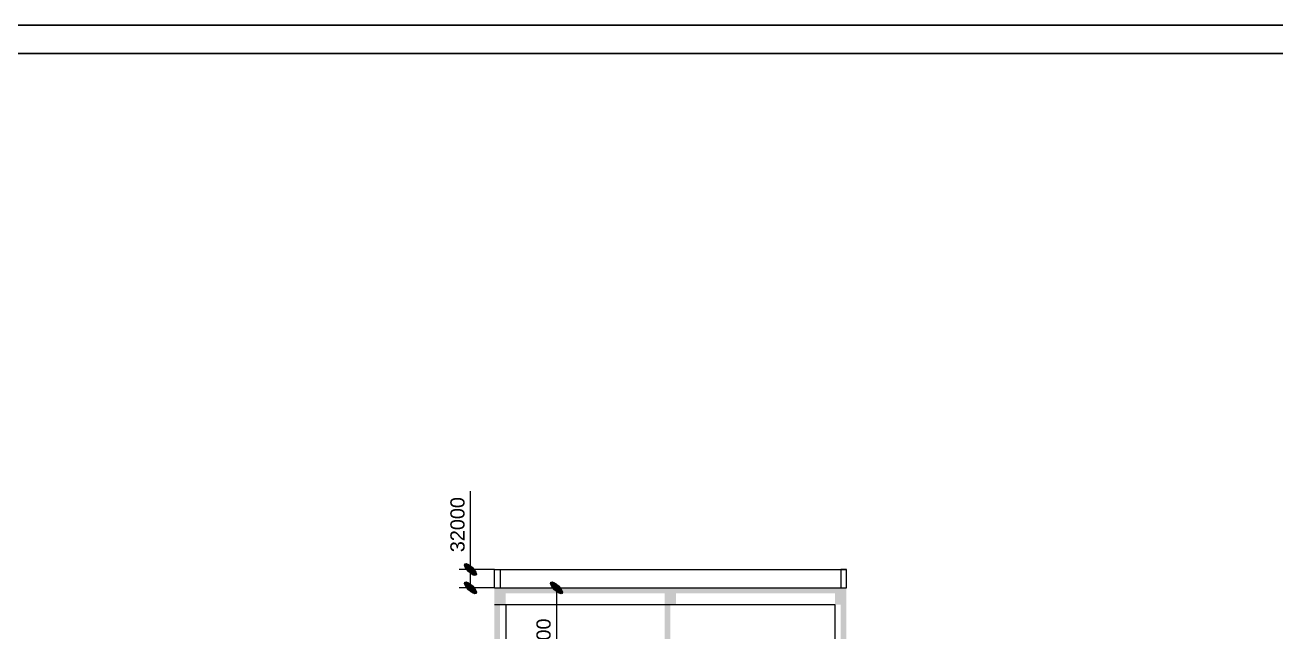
# Model space of a CAD drawing. Extents: x -110475 to -26375, y -22185 to 37215.
# Drawn here: x -62730 to -40697, y 26517 to 37215 of the extents above; entities that cross this region are included whole.
import ezdxf

# ---------------------------------------------------------------- set-up
doc = ezdxf.new("R2010")
doc.units = 0
doc.header["$LTSCALE"] = 800
doc.header["$MEASUREMENT"] = 0
doc.header["$PDMODE"] = 2
doc.layers.get('0').update_dxf_attribs({"linetype": 'CONTINUOUS'})
doc.layers.get('DEFPOINTS').update_dxf_attribs({"linetype": 'CONTINUOUS'})
for name, color, linetype in [('BAO', 3, 'CONTINUOUS'), ('DIM', 6, 'CONTINUOUS'), ('mc1', 5, 'CONTINUOUS'), ('MDUNG', 3, 'CONTINUOUS')]:
    doc.layers.add(name, color=color, linetype=linetype)
doc.layers.add('TUONG', color=3, linetype='CONTINUOUS', lineweight=30)
doc.styles.add('VNI-HELVE', font='VHELVEN.TTF')
doc.dimstyles.new('DIM100S', dxfattribs={"dimtxt": 250, "dimasz": 150, "dimexe": 200, "dimexo": 0, "dimgap": 100, "dimtad": 1, "dimdec": 0, "dimlfac": 100, "dimrnd": 50, "dimzin": 0, "dimdsep": 46, "dimtxsty": 'VNI-HELVE', "dimblk1": 'ARCHTICK', "dimblk2": 'ARCHTICK', "dimsah": 1, "dimcen": 0, "dimclrd": 6, "dimclre": 6, "dimclrt": 6, "dimadec": 0, "dimazin": 0, "dimtfac": 1, "dimtdec": 0, "dimtofl": 0, "dimtmove": 0, "dimatfit": 3, "dimldrblk": 'ARCHTICK', "dimfxl": 0, "dimtolj": 1, "dimtzin": 0, "dimarcsym": 0})

# ---------------------------------------------------------------- blocks, each defined once
blk = doc.blocks.new('_ArchTick')
h = blk.add_hatch(color=256)
edge = h.paths.add_edge_path()
edge.add_ellipse((0, 0), major_axis=(0.5, 0.5), ratio=0.348148, start_angle=0, end_angle=360)
blk.add_ellipse((0, 0), major_axis=(0.5, 0.5), ratio=0.348148)
blk = doc.blocks.new('*D34')
at = {"layer": 'DEFPOINTS', "color": 0, "linetype": 'Continuous'}
for p in [(-54884, 27616), (-54463, 27616), (-54463, 27296)]:
    blk.add_point(p, dxfattribs=at)
at = {"layer": 'DIM', "color": 6, "linetype": 'Continuous', "lineweight": -2}
for p, q in [((-54884, 27616), (-54884, 29002)), ((-54463, 27616), (-55084, 27616)), ((-54884, 27296), (-54884, 27616)), ((-54463, 27296), (-55084, 27296))]:
    blk.add_line(p, q, dxfattribs=at)
at = {"layer": 'DIM', "color": 6, "linetype": 'Continuous', "lineweight": -2, "xscale": 200, "yscale": 200, "zscale": 200}
for p, rotation in [((-54884, 27616), 90), ((-54884, 27296), 270)]:
    blk.add_blockref('_ArchTick', p, dxfattribs=dict(at, rotation=rotation))
at = {"layer": 'DIM', "color": 6, "linetype": 'Continuous', "insert": (-55112, 28409), "char_height": 250, "attachment_point": 5, "rotation": 90, "style": 'VNI-HELVE'}
blk.add_mtext('\\A1;32000', dxfattribs=at)
blk = doc.blocks.new('*D33')
at = {"layer": 'DEFPOINTS', "color": 0, "linetype": 'Continuous'}
for p in [(-54314, 27296), (-54114, 25436), (-53368, 25436)]:
    blk.add_point(p, dxfattribs=at)
at = {"layer": 'DIM', "color": 6, "linetype": 'Continuous', "lineweight": -2}
for p, q in [((-54314, 27296), (-53168, 27296)), ((-53368, 27296), (-53368, 25436)), ((-54114, 25436), (-53168, 25436))]:
    blk.add_line(p, q, dxfattribs=at)
at = {"layer": 'DIM', "color": 6, "linetype": 'Continuous', "lineweight": -2, "xscale": 200, "yscale": 200, "zscale": 200}
for p, rotation in [((-53368, 27296), 90), ((-53368, 25436), 270)]:
    blk.add_blockref('_ArchTick', p, dxfattribs=dict(at, rotation=rotation))
at = {"layer": 'DIM', "color": 6, "linetype": 'Continuous', "insert": (-53596, 26366), "char_height": 250, "attachment_point": 5, "rotation": 90, "style": 'VNI-HELVE'}
blk.add_mtext('\\A1;2000', dxfattribs=at)

msp = doc.modelspace()

# ---------------------------------------------------------------- linework, layer by layer
at = {"layer": 'BAO', "color": 3, "linetype": 'Continuous'}
for points in [[(-54462.808, 27296.307), (-54462.808, 27616.307), (-54362.808, 27616.307), (-54362.808, 27296.307)], [(-48262.808, 27296.307), (-48262.808, 27616.307), (-48362.808, 27616.307), (-48362.808, 27296.307)]]:
    msp.add_lwpolyline(points, dxfattribs=at)
at = {"layer": 'mc1', "color": 5}
msp.add_line((-54262.808, 26996.307), (-54462.808, 26996.307), dxfattribs=at)
at = {"layer": 'mc1', "color": 5, "linetype": 'Continuous'}
msp.add_lwpolyline([(-54462.808, 27296.307), (-48262.808, 27296.307)], dxfattribs=at)
msp.add_lwpolyline([(-54462.808, 27296.307), (-48262.808, 27296.307)], dxfattribs=at)
at = {"layer": 'mc1', "color": 5, "linetype": 'ByBlock'}
for points in [[(-54262.808, 27296.307), (-54462.808, 27296.307), (-54262.808, 26996.307), (-54462.808, 26996.307)], [(-51262.808, 27296.307), (-51462.808, 27296.307), (-51262.808, 26996.307), (-51462.808, 26996.307)], [(-48262.808, 27296.307), (-48462.808, 27296.307), (-48262.808, 26996.307), (-48462.808, 26996.307)]]:
    msp.add_solid(points, dxfattribs=at)
at = {"layer": 'mc1', "color": 5, "linetype": 'Continuous'}
msp.add_solid([(-54462.808, 27196.307), (-48262.808, 27196.307), (-54462.808, 27296.307), (-48262.808, 27296.307)], dxfattribs=at)
at = {"layer": 'mc1', "color": 5}
for points in [[(-54462.808, 26996.307), (-54362.808, 26996.307), (-54462.808, 25436.307), (-54362.808, 25436.307)], [(-51462.808, 26996.307), (-51362.808, 26996.307), (-51462.808, 25436.307), (-51362.808, 25436.307)], [(-48362.808, 26996.307), (-48262.808, 26996.307), (-48362.808, 25436.307), (-48262.808, 25436.307)]]:
    msp.add_solid(points, dxfattribs=at)
at = {"layer": 'MDUNG', "color": 3}
msp.add_line((-54462.808, 27616.307), (-48262.808, 27616.307), dxfattribs=at)
at = {"layer": 'MDUNG', "color": 3, "linetype": 'ByBlock'}
for p, q in [((-48462.808, 26996.307), (-54262.808, 26996.307)), ((-54262.808, 26996.307), (-54262.808, 25436.307)), ((-48462.808, 25436.307), (-48462.808, 26996.307))]:
    msp.add_line(p, q, dxfattribs=at)
at = {"layer": 'TUONG', "color": 3, "linetype": 'Continuous'}
for points in [[(-110474.656, -22184.702), (-110474.656, 37215.298), (-26374.656, 37215.298), (-26374.656, -22184.702), (-110474.656, -22184.702)], [(-109974.656, -21684.702), (-109974.656, 36715.298), (-26874.656, 36715.298), (-26874.656, -21684.702)]]:
    msp.add_lwpolyline(points, close=True, dxfattribs=at)

# ---------------------------------------------------------------- dimensions: what is measured, and where the dimension line sits
at = {"layer": 'DIM', "color": 6, "linetype": 'Continuous'}
dim = msp.add_linear_dim(base=(-54884.007, 27616.307), p1=(-54462.808, 27296.307), p2=(-54462.808, 27616.307), angle=90, dimstyle='DIM100S', override={"dimasz": 200}, dxfattribs=at)
dim.commit()
dim.dimension.update_dxf_attribs({"geometry": '*D34', "text_midpoint": (-55112.489, 28408.995)})
dim = msp.add_linear_dim(base=(-53367.969, 25436.307), p1=(-54313.827, 27296.307), p2=(-54113.827, 25436.307), angle=90, text='2000', dimstyle='DIM100S', override={"dimasz": 200}, dxfattribs=at)
dim.commit()
dim.dimension.update_dxf_attribs({"geometry": '*D33', "text_midpoint": (-53596.45, 26366.307)})

doc.saveas('drawing.dxf')
